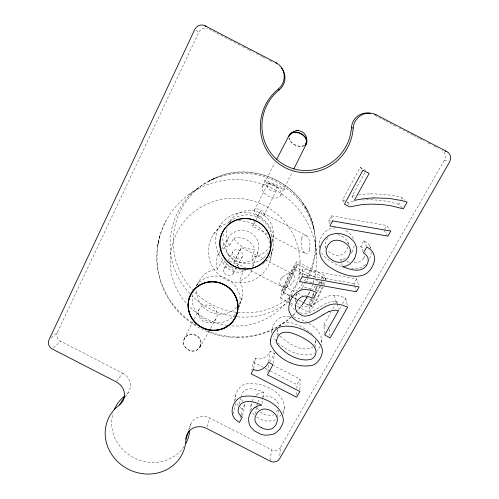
<?xml version="1.0" encoding="UTF-8"?>
<svg xmlns="http://www.w3.org/2000/svg" width="499" height="499" viewBox="0 0 499 499"><rect width="100%" height="100%" fill="white"/><g stroke="black" fill="none" stroke-linecap="round" stroke-linejoin="round"><path stroke-width="0.37" stroke-dasharray="2.5 1.87" d="M277.924 329.29L277.743 331.099A7.161 6.861 9.7 0 0 278.03 332.845L278.785 334.536M302.226 275.959L302.338 269.179L356.635 278.879L358.656 285.447M299.887 389.975L300.086 379.165L273.589 365.499M296.68 395.021L296.793 391.322M296.88 388.359L296.986 384.66L300.086 379.165M299.662 278.479L299.805 273.839L302.338 269.179M371.318 251.97L370.763 255.625L369.179 259.53M323.901 282.047L322.978 284.293M295.614 302.176L295.832 297.772M299.394 300.392L308.975 305.182L311.208 298.109M283.75 413.964L284.224 407.215M279.82 455.718L280.432 447.378L444.403 160.06A7.666 7.298 -37.1 0 0 442.114 150.311M289.252 301.309C289.227 293.998 292.957 286.295 299.512 282.752M277.737 416.877L278.336 410.128M270.364 460.415L271.419 449.749L209.792 418.025A13.972 12.949 20.3 0 0 189.788 428.485A39.658 36.583 25.7 0 1 189.676 430.475M325.672 280.176L325.828 278.442L297.516 264.277L296.905 266.709A13.991 1.154 -63.4 0 1 295.676 269.822L286.145 289.008L282.022 296.156L280.407 298.015L281.735 293.406A11.09 0.911 -63.4 0 1 282.989 290.599L292.676 270.957A5.969 0.48 -63.3 0 0 293.506 269.161L294.242 266.765L288.99 275.735L281.598 291.497L293.231 297.317M289.551 297.504L289.445 299.868M277.113 335.615L277.75 330.506M273.209 363.129L274.431 353.411L270.19 351.227C267.395 356.479 261.838 360.983 255.669 358.101L253.442 362.199L251.814 370.146M267.826 371.88L268.961 363.89M268.693 361.6L270.19 351.227M262.025 403.61L262.798 398.321M262.911 397.566L263.684 392.276C258.077 389.756 251.165 387.137 245.24 390.156A8.577 8.046 15.4 0 0 243.456 391.553L241.853 393.898L241.092 396.156M289.62 316.26L285.509 316.254L280.812 317.439A13.23 12.681 9.4 0 0 277.862 319.217C274.45 322.092 272.248 326.427 271.986 330.881A13.573 13.005 9.6 0 0 271.986 331.854M271.55 333.27L272.204 328.916M321.362 342.645L321.506 341.709A13.411 12.793 5.8 0 0 321.368 337.985C319.909 331.286 314.195 326.627 308.625 323.221M354.271 245.502L352.88 250.224A22.118 21.582 -11.9 0 1 352.069 251.833M308.975 305.182L311.663 300.149L311.975 298.714M255.563 413.883L256.767 406.479M256.885 405.737L257.128 404.252L257.041 404.77M297.516 264.277L294.759 269.541L290.262 280.157L283.239 292.557L283.682 290.555A4.99 0.412 -63.4 0 1 284.386 288.933L294.535 268.281A10.167 0.817 -63.3 0 0 295.77 265.549L296.899 261.607L294.104 265.381L288.191 276.359L283.145 286.937L281.598 291.497M249.943 411.326L251.427 403.211A15.55 14.558 13.2 0 0 251.103 407.203L251.384 409.249M267.62 234.1L252.544 226.297L255.089 221.232M253.554 368.73L255.669 358.101M242.589 415.698L245.009 403.878L244.448 403.435M240.381 417.856L240.855 415.605M241.011 414.856L242.271 408.856L245.009 403.878M282.79 412.355L283.657 410.19A15.163 14.203 12.9 0 0 284.255 406.448C283.076 389.975 258.457 380.768 244.373 384.349A13.723 12.887 15.4 0 0 241.291 386.139C237.449 389.432 234.673 394.64 235.21 399.805M239.32 404.078L240.612 398.321M158.47 241.984C153.667 263.166 159.131 286.058 171.681 303.617L171.893 303.891M270.389 259.967L272.978 248.776M159.78 236.432L157.64 245.583C159.112 236.844 161.95 228.349 166.148 220.539M200.037 346.156C204.97 336.906 189.845 328.847 184.936 338.203C178.879 347.254 193.986 356.666 199.432 347.242M233.214 413.977L235.64 403.697M234.037 401.408L235.441 395.657M309.517 249.737C310.534 244.847 310.197 238.254 305.681 235.21L260.135 211.62L256.168 219.136M321.78 281.218L321.175 283.008A5.963 0.724 -63.3 0 1 320.62 284.287M271.886 243.032L272.423 240.898M301.502 238.322C300.598 243.475 300.903 250.66 305.694 253.766M200.405 345.214L200.542 344.747M207.041 426.913L209.792 418.025M242.158 297.622L239.158 306.76A24.17 23.297 25.2 0 0 226.209 278.461A24.17 23.297 25.2 0 0 196.02 286.095M190.655 424.262L188.765 429.714M347.847 247.18L346.624 249.974A10.972 10.691 -12 0 1 342.769 254.003C337.842 257.303 331.479 254.309 327.612 250.716M252.768 267.027L258.077 251.459M246.319 268.375L233.994 262L241.485 247.529L264.302 259.33M252.943 266.036A18.557 18.107 24.8 0 0 251.976 257.097L254.827 249.219A22.355 22.075 23.7 0 1 233.663 238.266L229.602 245.527A18.557 18.107 24.8 0 0 222.86 248.901M322.292 286.831C319.266 293.605 316.185 301.171 311.37 306.623L299.668 300.772M323.633 279.484L324.556 276.602L324.412 275.373L296.899 261.607M239.271 304.234A23.179 22.399 25.2 0 0 239.576 280.725L243.069 271.643A21.95 21.276 25.2 0 0 242.183 270.271M233.994 262L241.466 247.548M312.53 297.042L314.258 293.106M323.851 285.478L324.375 284.174A13.984 1.746 -63.3 0 0 325.18 281.935M260.141 211.632L256.155 219.479M252.032 401.265L252.6 399.98A15.775 14.77 13.2 0 1 254.29 397.279M323.258 286.875C318.88 295.383 315.231 305.344 308.625 312.118L296.238 305.924M308.582 294.204L310.047 291.079M51.154 338.016L57.304 332.502L198.777 32.341A7.691 7.335 -89.4 0 1 207.603 28.418M200.018 346.194L199.75 346.724L199.98 346.275M296.942 293.649L295.857 297.323A8.645 8.352 4 0 0 296.188 300.398A8.383 8.096 4.1 0 0 296.331 300.822M257.846 402.094L259.162 399.793A10.03 9.394 13.1 0 1 259.729 399.1M312.405 295.477L313.721 292.726M277.818 410.035L275.754 413.16M321.188 284.929L322.454 282.247A10.161 1.235 -63.3 0 0 322.766 281.542M319.684 286.264L317.476 290.736M320.657 286.021L317.663 292.052M313.247 299.225L310.752 304.477A11.084 1.378 -63.4 0 0 309.561 307.309L308.563 310.459L308.625 312.118M315.274 296.843L312.374 302.93A4.99 0.624 -63.4 0 0 311.713 304.571L311.37 306.623M280.719 195.34L292.42 171.824M263.996 215.188A5.452 3.144 27 0 0 258.058 209.012A5.452 3.144 27 0 0 255.444 213.797A5.452 3.144 27 0 0 263.996 215.188L276.777 189.869A5.321 3.244 27.1 0 0 271.051 183.701A5.321 3.244 27.1 0 0 268.362 188.634A5.321 3.244 27.1 0 0 276.777 189.869M307.939 295.464L302.943 303.891L298.283 309.973M184.125 338.821L192.789 321.805M194.173 319.079L199.02 309.555M254.315 210.179L267.327 184.967M315.474 290.668L318.094 285.734M262.455 186.651L274.93 162.674M224.001 268.724L227.868 261.264M228.224 260.584L232.796 251.77M315.168 289.85L317.327 285.759M255.126 221.45L252.575 226.253M320.084 346.406L316.859 350.972M324.955 280.082L325.828 278.442M233.195 273.477L236.857 266.772M237.218 266.098L242.346 256.711M329.384 223.695L328.729 220.658L331.355 215.836L386.756 225.479L390.287 230.444M343.649 202.257L342.607 199.781L360.228 167.421L364.65 169.716M364.937 172.648L352.032 196.244L353.672 199.226M269.734 361.95L274.431 353.411M197.598 285.029A23.179 22.399 25.2 0 1 217.383 269.254L222.061 260.784A21.95 21.276 25.2 0 1 225.317 260.771M315.343 285.628L313.048 289.794L312.524 289.551M362.898 251.521L360.752 246.294L363.946 240.574L367.882 243.462A13.061 12.65 -14 0 1 370.115 246.693L370.844 248.571M324.568 333.457L323.82 324.955L331.199 311.819M332.852 308.881L335.054 304.958M336.158 302.993L336.987 301.515A11.39 10.928 -0.8 0 0 334.068 301.178L330.974 301.546L327.843 302.569M318.437 283.731L320.62 279.976M339.47 309.324L341.559 305.625M342.601 303.772L345.745 298.196L341.335 296.518L336.382 295.445A23.79 22.786 -0.1 0 0 334.33 295.277C323.177 294.89 315.898 306.168 305.095 306.897A8.851 8.552 3.8 0 1 301.995 306.243L299.375 304.758L297.66 303.136M354.433 285.041L354.009 283.544L356.635 278.879M384.71 229.103L386.756 225.479M402.269 207.858L398.701 204.291L400.292 201.477M401.421 199.463L402.331 197.853L404.982 200.23M200.068 347.03A8.97 8.103 28.3 0 0 191.66 334.411A8.97 8.103 28.3 0 0 184.886 346.699A8.97 8.103 28.3 0 0 200.068 347.03L209.112 331.08M210.622 328.417L216.273 318.449A9.712 8.539 28.3 0 0 207.066 304.976A9.712 8.539 28.3 0 0 199.937 317.925A9.712 8.539 28.3 0 0 216.273 318.449M319.098 283.962L320.869 281.249M199.45 347.223L199.7 346.811M218.125 254.677L220.882 250.105M221.275 249.45L227.575 239.002M125.349 397.092L128.43 392.245M196.095 286.089L199.107 281.224M305.825 299.207L306.979 297.367L302.706 303.991M321.256 278.966L323.296 276.14L324.412 275.373M363.79 258.145L363.141 259.056A9.537 9.238 -13.4 0 1 360.677 261.233L356.829 262.717L352.225 262.767M228.679 223.078L231.099 219.51M279.234 326.221L281.286 323.957A7.766 7.448 9.4 0 1 282.821 323.059C288.584 320.944 294.703 323.795 299.955 326.09A72.498 68.276 13 0 1 302.999 327.625L310.927 332.895M116.747 381.311L122.473 373.077L60.597 341.229A6.737 6.238 39.1 0 1 57.304 332.502M281.442 414.619L278.629 417.782M213.628 234.212L221.687 223.296M281.436 278.211L282.534 276.945M327.774 237.774L326.277 240.125L325.304 242.994A9.537 9.3 -11.6 0 0 325.404 246.78L325.529 247.248M293.05 315.561L295.67 312.767M291.828 283.756C289.439 286.37 285.416 288.534 281.935 286.794L249.743 270.146M53.437 347.984L60.597 341.229M291.322 317.071C278.748 328.704 262.181 335.677 245.171 337.274L244.828 337.287M365.524 264.501L364.569 265.325A14.465 14.009 -13.1 0 1 361.37 267.252L357.646 268.393L351.857 268.687M188.753 194.679L199.382 186.988M300.348 289.376L301.427 288.69A8.109 7.841 3.6 0 1 303.192 287.998L304.465 287.755A9.712 9.387 3.7 0 1 306.586 287.742L312.006 289.32M212.923 179.047C253.573 157.815 308.357 186.196 314.489 231.667M346.718 201.914L347.666 202.407L353.448 201.109M342.277 265.961L340.736 259.542L344.029 258.931A11.047 10.747 -11.8 0 0 346.081 258.077M171.681 303.617C186.532 324.506 211.595 337.505 237.218 337.598L237.505 337.586M237.218 337.598L245.171 337.274M370.445 193.837L385.072 194.267L396.774 196.282A78.755 75.698 -13 0 1 402.331 197.853M328.729 220.658L331.03 221.063M299.805 273.839L354.009 283.544M337.811 234.518L342.907 236.601L346.842 240.144A9.531 9.281 -12.2 0 1 347.759 241.822L348.52 244.13M293.562 316.884L299.625 318.767L306.355 321.924M349.275 262.231L345.901 261.326M398.701 204.291L388.01 201.552A56.343 54.316 -15.6 0 0 387.006 201.347A90.051 86.389 -9.4 0 0 373.595 199.937A85.591 82.216 -9.8 0 0 363.079 199.962M300.323 312.792L301.009 312.985A13.779 13.305 4.2 0 0 305.195 313.403L307.334 313.147A16.398 15.849 4.1 0 0 309.212 312.673L314.732 310.153L322.99 305.163A36.302 34.581 -0.4 0 1 327.831 302.544M311.825 282.446L305.981 281.374A14.558 14.078 3.5 0 0 305.376 281.374M444.403 160.06L448.308 161.445M341.328 266.46L336.22 264.364A61.895 60.173 -25.3 0 1 333.238 262.861C328.336 260.191 323.564 256.742 320.807 251.758M340.736 259.542L342.102 260.054M312.517 282.683L313.927 283.232M298.97 312.305L299.643 312.567M294.242 266.765L316.915 278.105M294.759 269.541L309.237 276.783M316.135 280.232L323.028 283.682M284.243 286.438L295.215 291.921M297.953 293.293L302.756 295.689M305.494 297.061L311.663 300.149M293.917 297.654L298.708 300.049M283.151 292.514L296.917 299.4M280.407 298.015L290.044 302.831M290.73 303.174L295.551 305.581M323.82 324.955L328.117 327.176M253.442 362.199L264.333 367.813M265.013 368.168L269.778 370.626M270.458 370.975L296.986 384.66M342.607 199.781L344.821 200.929M271.044 235.877L305.307 253.617M264.994 259.692L292.651 273.995M209.312 29.21L216.223 32.803M216.909 33.165L229.347 39.633M230.039 39.989L242.477 46.463M243.169 46.819L248.695 49.694M249.388 50.056L253.536 52.208M256.299 53.649L261.825 56.524M262.518 56.88L266.659 59.038M269.423 60.473L272.878 62.275M374.911 115.338L385.234 120.708M385.92 121.064L396.237 126.428M398.988 127.863L412.748 135.017M413.434 135.372L418.935 138.235M419.622 138.591L423.751 140.743M427.88 142.889L430.631 144.317M434.068 146.107L438.197 148.253M365.019 169.909L365.755 170.29M281.935 286.794L280.139 284.804M360.752 246.294L364.195 249.4M306.511 235.734L305.026 234.998A7.086 3.686 -89.8 0 0 301.483 238.304M256.711 417.102L262.773 420.245A17.365 16.267 13 0 0 268.169 421.156L273.764 420.439A13.504 12.637 12.9 0 0 275.978 419.553M195.932 30.246L198.777 32.341M277.669 342.807C287.062 350.504 300.011 357.646 312.436 353.897A13.523 12.899 6.1 0 0 314.339 352.936M311.413 333.332L312.305 334.211M360.228 167.421L362.492 169.754M280.014 336.164C288.204 343.2 299.774 351.614 311.02 348.165A8.352 7.972 6 0 0 312.804 346.911M254.303 414.968L252.949 413.197A11.926 11.159 13.7 0 1 252.257 411.943M238.329 405.756L236.283 402.793M275.747 340.755L273.115 336.6M242.657 401.683L241.41 399.568A6.88 6.462 15.7 0 1 241.154 398.738M258.388 409.723L257.627 408.5A6.362 5.963 13.6 0 1 257.141 407.178M384.03 230.307L387.436 235.472M302.513 202.819C306.791 208.725 309.973 215.337 312.193 222.273L311.962 221.537L313.946 229.085L313.416 226.558M305.394 207.241L306.717 209.306M294.136 275.417L294.641 277.868A7.136 4.129 -50.9 0 1 291.859 283.794M290.555 304.203L292.794 307.808A15.132 14.614 4 0 0 295.258 310.191M369.815 246.107L370.757 248.065M347.666 202.407L348.851 204.958M363.946 240.574L366.472 246.15M354.646 285.79L356.13 291.029M331.355 215.836L332.446 220.196M345.745 298.196L347.354 305.6M336.987 301.515L337.237 303.018M337.368 303.772L338.247 309.037M334.33 295.277L335.602 303.292M325.304 246.313L325.629 248.477M329.271 329.147L330.001 335.684M319.111 246.244L319.26 247.691M365.243 252.244L365.293 252.762M348.271 244.123L348.233 243.643A7.148 6.961 -12.9 0 0 347.759 241.822M315.399 239.832L316.622 255.126M321.581 339.844L321.967 345.189M316.21 285.727L316.547 290.961M315.561 340.829L315.848 346.967M313.185 292.876L313.322 295.957M280.432 447.378A6.712 6.206 12.4 0 1 271.419 449.749M184.162 446.449A39.658 36.583 25.7 0 1 135.092 458.338A39.658 36.583 25.7 0 1 113.098 412.829M122.473 373.077A13.991 12.974 31.1 0 1 125.467 395.395M235.191 314.251A24.17 23.297 25.2 0 1 206.424 320.639A24.17 23.297 25.2 0 1 192.502 294.647M268.194 252.563A24.663 24.258 23.9 0 1 237.667 261.382A24.663 24.258 23.9 0 1 223.646 232.877M229.796 222.067A24.663 24.258 23.9 0 1 257.858 217.265A24.663 24.258 23.9 0 1 271.949 241.978M313.983 280.176A80.189 78.343 24.7 0 1 205.987 330.288M195.826 325.042A80.189 78.343 24.7 0 1 164.589 223.608A80.189 78.343 24.7 0 1 263.353 184.536A80.189 78.343 24.7 0 1 314.526 278.086M189.782 293.612A73.022 71.656 24.7 0 1 189.988 195.121A73.022 71.656 24.7 0 1 289.526 190.68A73.022 71.656 24.7 0 1 301.564 288.622M297.254 293.817A73.022 71.656 24.7 0 1 295.159 296.013M288.871 301.614A73.022 71.656 24.7 0 1 191.959 295.838M227.238 325.392A65.207 63.635 24.8 0 1 182.628 223.527A65.207 63.635 24.8 0 1 294.042 236.326A65.207 63.635 24.8 0 1 230.326 325.747M251.733 270.364A18.557 18.107 24.8 0 1 239.576 280.725M217.383 269.254A18.557 18.107 24.8 0 1 219.716 252.132M270.14 245.976A23.634 23.285 23.8 0 1 251.976 257.097M229.602 245.527A23.634 23.285 23.8 0 1 226.933 228.199M229.852 221.288A23.634 23.285 23.8 0 1 260.291 212.998A23.634 23.285 23.8 0 1 271.949 242.264M236.626 307.527A23.179 22.399 25.2 0 1 210.459 312.1A23.179 22.399 25.2 0 1 196.806 289.295M243.069 271.643A17.559 17.178 24.7 0 1 222.061 260.784M233.663 238.266A17.559 17.178 24.7 0 1 254.827 249.219M229.228 261.389A21.95 21.276 25.2 0 1 239.021 266.672M292.645 294.822A71.363 70.091 24.6 0 1 176.584 262.998A71.363 70.091 24.6 0 1 253.455 172.935A71.363 70.091 24.6 0 1 304.44 281.006M302.799 283.42A71.363 70.091 24.6 0 1 296.306 291.279M286.451 274.294A11.134 6.506 -48.8 0 1 294.111 275.442M282.596 277.032A9.213 5.445 -47.2 0 1 286.432 274.481M280.207 284.748A7.292 4.622 -48.4 0 1 281.268 278.143M309.611 249.837A7.379 3.512 -88.6 0 1 305.706 253.679M242.271 408.856A12.6 11.82 15.7 0 1 239.95 407.327M257.104 394.534A13.56 12.706 13.4 0 1 263.684 392.289M255.893 395.52A15.775 14.77 13.2 0 1 257.091 394.522M260.21 411.831A13.018 12.201 12.9 0 0 263.198 413.945L266.148 415.099A12.107 11.34 12.9 0 0 271.107 415.474L272.074 415.293A7.466 6.986 12.8 0 0 273.845 414.619M261.794 397.397A10.03 9.394 13.1 0 1 262.193 397.173L263.927 396.418A7.847 7.354 13.2 0 1 265.842 396.013L268.406 396.156L271.169 397.023A16.935 15.831 13.5 0 1 272.834 397.84L275.448 399.73A10.922 10.229 13.1 0 1 278.005 403.379L278.33 404.309A8.545 8.003 12.8 0 1 278.635 406.654M315.518 340.181A7.497 7.148 5.8 0 1 315.468 342.133L314.857 344.061A10.348 9.88 6.2 0 1 314.227 345.202M364.912 255.762A9.512 9.213 -13.5 0 1 363.765 258.126M352.057 251.827A17.278 16.841 -12.1 0 1 351.121 253.355M353.392 238.709A15.481 15.076 -12.5 0 0 351.04 234.742L346.699 231.025A23.297 22.692 -10.1 0 0 344.366 229.758M335.478 227.843A18.85 18.363 -11.4 0 0 334.642 227.887L330.463 228.636A13.311 12.986 -12.4 0 0 327.425 230.039C322.485 233.326 319.241 239.183 319.054 245.109A14.134 13.785 -11.2 0 0 319.26 247.373M352.02 196.169A94.442 90.6 -10 0 1 355.188 195.527M358.488 194.972A94.442 90.6 -10 0 1 370.445 193.905M245.907 270.121A29.254 28.749 24.7 0 1 216.728 232.815A29.254 28.749 24.7 0 1 261.464 217.913A29.254 28.749 24.7 0 1 261.95 264.782M252.032 269.304A29.254 28.749 24.7 0 1 250.011 269.722M271.331 251.159A31.618 30.963 24.7 0 1 244.435 282.659A31.618 30.963 24.7 0 1 209.355 259.174A31.618 30.963 24.7 0 1 228.692 222.61M238.26 220.783A31.618 30.963 24.7 0 1 270.152 243.811M304.402 145.708A9.6 6.549 27 0 1 295.034 145.203A9.6 6.549 27 0 1 288.902 138.005M304.409 145.215A9.138 6.231 27 0 1 295.246 144.966A9.138 6.231 27 0 1 289.295 137.824M208.981 181.106L208.295 181.455L215.287 177.968L208.981 181.106M268.244 183.301A11.396 0.911 22.5 0 0 285.016 189.514A11.396 0.911 22.5 0 0 270.408 182.491A11.396 0.911 22.5 0 0 268.244 183.301M228.43 255.139A16.536 16.224 24.7 0 0 256.948 254.203A16.536 16.224 24.7 0 0 241.51 230.264A16.536 16.224 24.7 0 0 228.43 255.139M224.394 272.997A5.177 4.335 28 0 0 233.045 273.745A5.177 4.335 28 0 0 228.336 266.603A5.177 4.335 28 0 0 224.394 272.997M233.233 256.155A5.377 4.429 28 0 0 242.19 256.985A5.377 4.429 28 0 0 237.262 249.631A5.377 4.429 28 0 0 233.233 256.155M264.245 192.988A10.117 6.231 27 0 0 280.426 195.876A10.117 6.231 27 0 0 270.171 183.919A10.117 6.231 27 0 0 264.245 192.988"/><path stroke-width="0.75" d="M276.677 63.853L275.978 62.699L204.995 25.78A7.984 7.61 -89.8 0 0 194.791 29.404L48.914 340.019A6.961 6.431 38.9 0 0 52.333 349.019L116.311 381.941A14.465 13.367 31 0 1 119.442 404.951A40.98 37.668 25.7 0 0 128.162 469.16A40.98 37.668 25.7 0 0 185.921 439.145L189.015 430.612M289.595 135.478L290.006 134.718A9.138 6.231 27 0 1 301.533 134.212A9.138 6.231 27 0 1 305.625 144.099M250.217 413.128L249.169 415.81A16.261 15.157 13.4 0 0 248.658 420.645L249.12 423.495A12.463 11.62 13.9 0 0 250.592 426.894L254.527 430.968L260.865 434.242A18.157 16.941 13.3 0 0 266.503 435.209L272.354 434.473A14.115 13.155 13.1 0 0 275.392 433.157L279.827 429.171L282.69 423.819A15.856 14.789 13.1 0 0 283.313 419.921C282.047 402.724 256.33 393.131 241.61 396.83A14.346 13.417 15.6 0 0 238.391 398.682C231.754 403.697 229.203 414.819 236.563 420.376A13.167 12.307 15.8 0 0 239.433 422.354L242.289 417.17L239.832 414.881L238.522 412.673A7.198 6.724 15.9 0 1 238.085 410.484L238.765 407.253L240.661 404.327A8.963 8.383 15.6 0 1 242.52 402.88C248.72 399.743 255.937 402.493 261.8 405.119A14.178 13.23 13.6 0 0 254.927 407.458M293.799 169.061L306.536 143.469M306.018 143.481L305.825 143.818M276.708 159.25L289.183 135.273M119.442 404.951L124.663 396.668M366.615 265.231L365.929 266.179A9.999 9.668 -12.3 0 1 363.347 268.456C356.785 272.335 348.963 268.861 342.451 266.672L345.901 266.036A11.577 11.246 -10.7 0 0 349.587 264.158A18.107 17.621 -10.9 0 0 354.315 258.607M323.839 314.333L315.193 319.535L309.405 322.161A17.172 16.554 4.7 0 1 307.44 322.647L305.201 322.915A14.427 13.897 4.8 0 1 300.822 322.473L298.683 321.761A17.359 16.735 4.4 0 1 296.624 320.757L295.994 320.377A15.843 15.269 4.7 0 1 292.221 317.065L289.57 312.574A12.026 11.589 5.5 0 1 288.902 310.334C287.979 302.668 292.601 294.597 299.257 290.892A13.679 13.199 4.1 0 1 302.188 289.857L303.23 289.651A15.244 14.708 4.2 0 1 306.024 289.464L311.432 290.362L316.64 292.458L313.428 298.265L306.66 296.113A10.173 9.805 4.3 0 0 304.44 296.125L303.105 296.375A8.495 8.196 4.3 0 0 301.259 297.098C298.046 298.932 295.863 302.463 295.427 306.112A9.051 8.726 4.6 0 0 295.776 309.324A8.776 8.458 4.7 0 0 297.317 312.187L299.113 313.883L301.851 315.437A9.269 8.932 4.5 0 0 305.101 316.123C316.41 315.374 324.044 303.598 335.715 304.022A24.913 23.796 0.5 0 1 337.873 304.197L342.302 305.101L347.678 307.078L330.244 337.867L324.706 335.004L338.497 310.54A11.932 11.415 -0.2 0 0 335.447 310.178L332.197 310.565L328.922 311.632M373.645 197.91L388.995 198.365L401.277 200.479A82.56 79.179 -12.1 0 1 407.109 202.132L403.292 208.881L392.071 206.006A59.069 56.836 -14.7 0 0 391.023 205.788A94.367 90.313 -8.7 0 0 376.945 204.303A89.695 85.959 -9 0 0 361.02 204.765L349.743 206.873L344.435 204.122L362.948 170.221L369.129 173.434L354.327 200.417A98.977 94.723 -9.2 0 1 373.645 197.984M296.818 130.333L298.62 130.295M374.824 114.701L376.109 114.776L446.755 151.521A7.953 7.566 -36.6 0 1 449.611 161.907L279.602 458.749A6.936 6.4 12.6 0 1 270.29 461.182L206.586 428.398A14.44 13.336 20.3 0 0 185.921 439.145M445.289 151.097L446.755 151.521M281.324 67.839A15.195 14.721 -77.4 0 1 279.222 89.889A45.559 44.617 -61.9 0 0 285.715 165.606A45.559 44.617 -61.9 0 0 351.471 127.445L353.205 128.075A15.743 15.232 -47.5 0 1 376.109 114.776M261.308 427.68L264.389 428.897A12.656 11.808 13.1 0 0 269.566 429.296L270.583 429.115A7.803 7.273 13 0 0 272.859 428.167L275.766 425.167L277.407 420.62A8.97 8.364 13 0 0 277.12 417.675L276.777 416.715A11.421 10.647 13.3 0 0 274.101 412.904L271.369 410.933A17.702 16.479 13.7 0 0 269.628 410.078L266.74 409.174L264.058 409.018A8.202 7.653 13.4 0 0 262.056 409.436L260.247 410.222A10.485 9.78 13.3 0 0 257.079 412.941L255.089 417.039L254.97 420.632A6.655 6.206 13.9 0 0 255.482 422.011L256.274 423.283A13.729 12.818 13.1 0 0 261.295 427.699M275.978 62.699A15.762 15.269 -77.8 0 1 278.261 89.121L279.222 89.889M204.995 25.78L206.031 26.659M368.206 260.154L368.056 258.532A7.466 7.217 -12.8 0 0 367.326 256.548L365.979 254.764L363.434 252.825L366.79 246.849L370.913 249.868A13.691 13.236 -13 0 1 373.258 253.255L374.019 255.22A12.294 11.876 -13.3 0 1 374.443 257.322C374.868 263.179 371.792 268.998 367.426 272.741A15.157 14.658 -12.1 0 1 364.07 274.756C355.425 278.168 345.801 275.373 337.711 271.712A64.914 63.036 -24.1 0 1 334.586 270.134C328.448 266.79 322.217 262.112 320.196 255.089A14.814 14.421 -9.9 0 1 319.728 251.552C319.928 245.352 323.327 239.221 328.504 235.79A13.947 13.585 -11.2 0 1 331.692 234.324L336.07 233.544A19.754 19.218 -10.2 0 1 342.944 234.262L346.269 235.509A24.414 23.74 -8.9 0 1 348.714 236.838L353.261 240.736A16.224 15.781 -11.3 0 1 355.725 244.89L356.442 247.211A14.583 14.178 -11.7 0 1 356.723 251.184L355.182 256.935A23.179 22.586 -10.6 0 1 354.327 258.613M353.205 128.075A47.237 46.27 -61.8 0 1 285.01 167.62A47.237 46.27 -61.8 0 1 278.261 89.121M351.471 127.445A15.176 14.683 -48 0 1 370.464 113.448M114.209 409.748A39.658 36.583 25.7 0 1 124.413 396.212M189.62 431.136A39.658 36.583 25.7 0 1 185.834 443.636M250.267 413.147A16.492 15.382 13.4 0 1 254.908 407.446M323.857 314.364A38.011 36.096 0.2 0 1 328.91 311.601M368.243 260.154A9.968 9.643 -12.4 0 1 366.584 265.212M288.859 136.57A9.6 6.549 27 0 1 301.234 133.67A9.6 6.549 27 0 1 304.939 145.377M289.782 135.086A9.144 8.926 30.5 0 1 301.552 131.48A9.144 8.926 30.5 0 1 306.261 142.907M276.483 340.73L276.471 341.353A7.497 7.161 10.1 0 0 276.777 343.175C283.189 353.086 299.394 362.723 311.301 359.205A8.745 8.315 6.5 0 0 313.166 357.902L314.32 356.61A10.835 10.304 6.7 0 0 315.318 354.932L315.954 352.918A7.847 7.46 6.3 0 0 316.01 350.884C314.701 344.36 308.207 340.805 302.905 337.761A75.817 71.126 13.2 0 0 299.718 336.151C294.223 333.75 287.823 330.768 281.785 332.964A8.134 7.766 9.8 0 0 280.182 333.906L277.687 336.856L276.483 340.73M350.36 251.053L349.905 253.742L348.62 256.667A11.496 11.184 -10.8 0 1 344.578 260.877C338.646 264.613 330.544 260.59 327.094 255.232A8.389 8.165 -9.9 0 1 326.514 253.798L326.383 253.311A9.992 9.731 -10.3 0 1 326.271 249.35L327.868 245.315L330.432 242.339A9.338 9.094 -10.8 0 1 333.232 240.805L333.756 240.637A10.791 10.504 -10.5 0 1 337.075 240.212C341.753 240.493 346.493 242.882 349.138 246.805A9.893 9.618 -11.1 0 1 349.818 248.14A7.491 7.279 -11.7 0 1 350.31 250.043L350.36 251.053M270.527 340.1L270.452 341.116A14.209 13.567 10 0 0 270.926 345.127C277.781 359.704 297.136 368.886 312.779 365.187A14.159 13.461 6.5 0 0 315.699 363.584C319.235 360.958 321.68 356.854 322.279 352.487A14.034 13.348 6.2 0 0 322.129 348.601C316.553 333.12 295.364 323.028 279.677 327.101A13.847 13.23 9.8 0 0 276.602 328.953C273.271 331.716 271.107 335.827 270.527 340.1M302.213 276.714L299.562 281.579L356.342 291.778L359.099 286.906L302.213 276.714M332.627 220.926L329.876 225.972L387.866 236.114L390.723 231.062L332.627 220.926M253.398 369.491L251.072 373.757L296.618 397.241L299.855 391.522L267.414 374.786L273.015 364.626L268.587 362.343C265.655 367.825 259.836 372.497 253.398 369.491M192.57 319.491A25.193 24.226 25.2 0 0 235.734 316.977A25.193 24.226 25.2 0 0 210.796 281.692A25.193 24.226 25.2 0 0 192.57 319.491M192.234 318.605A25.006 24.052 25.2 0 0 235.191 317.638A25.006 24.052 25.2 0 0 211.738 281.792A25.006 24.052 25.2 0 0 192.234 318.605M224.319 257.896A25.73 25.268 23.9 0 0 268.605 254.939A25.73 25.268 23.9 0 0 243.362 218.487A25.73 25.268 23.9 0 0 224.319 257.896M223.951 257.029A25.543 25.087 23.9 0 0 268.025 255.681A25.543 25.087 23.9 0 0 244.298 218.624A25.543 25.087 23.9 0 0 223.951 257.029M192.202 318.655A25.012 24.058 25.2 0 0 235.172 317.688A25.012 24.058 25.2 0 0 211.713 281.835A25.012 24.058 25.2 0 0 192.202 318.655"/></g></svg>
